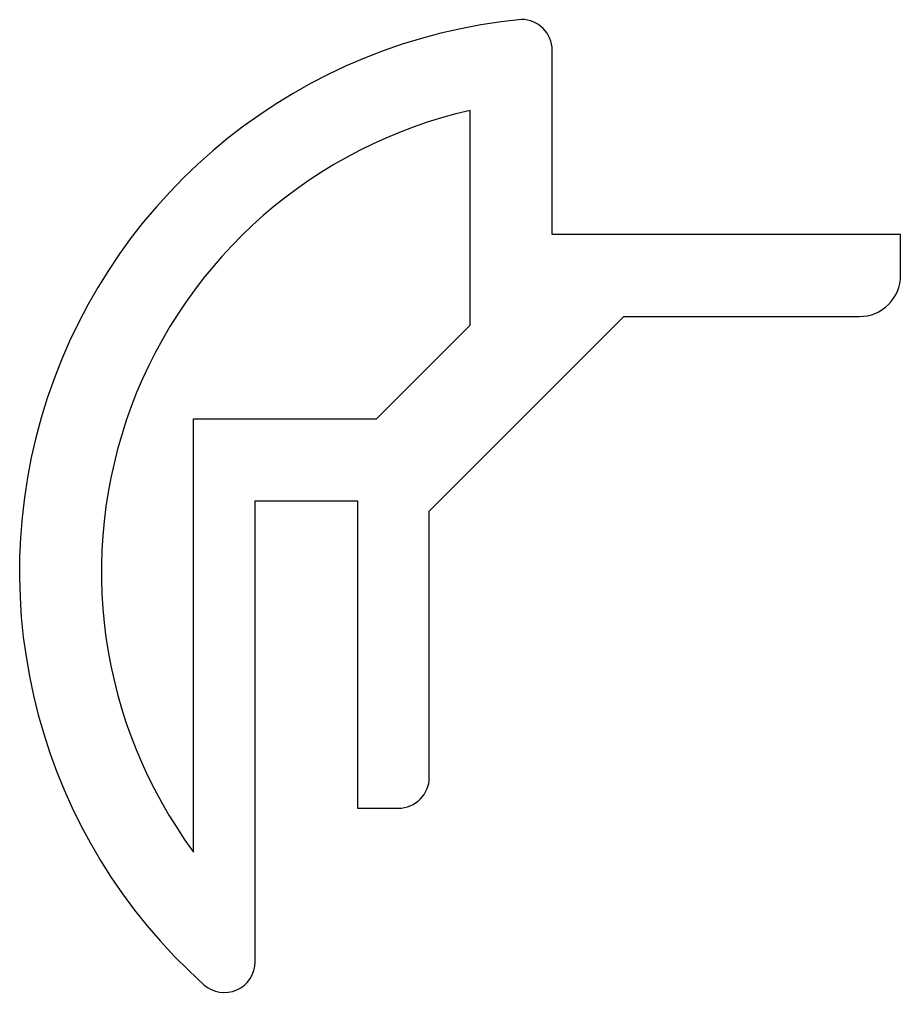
# Model space of a CAD drawing. Extents: x 230.7 to 273.7, y 214.9 to 262.4.
import ezdxf

# ---------------------------------------------------------------- set-up
doc = ezdxf.new("R2010")
doc.units = 0
doc.layers.add('ANA', color=220, linetype='CONTINUOUS')

msp = doc.modelspace()

# ---------------------------------------------------------------- linework, layer by layer
at = {"layer": 'ANA'}
for points in [[(271.736, 247.888, 0.414214), (273.736, 249.888), (273.736, 251.888), (256.736, 251.888), (256.736, 260.888, 0.414214), (255.236, 262.388, 0.653389), (239.734, 215.271, 0.648732), (242.236, 216.388), (242.236, 238.888), (247.236, 238.888), (247.236, 223.888), (249.236, 223.888, 0.414214), (250.736, 225.388), (250.736, 238.388), (260.236, 247.888)], [(248.165, 242.888), (252.736, 247.459), (252.736, 257.945, 0.541095), (239.236, 221.738), (239.236, 242.888)]]:
    msp.add_lwpolyline(points, format="xyb", close=True, dxfattribs=at)

doc.saveas('drawing.dxf')
